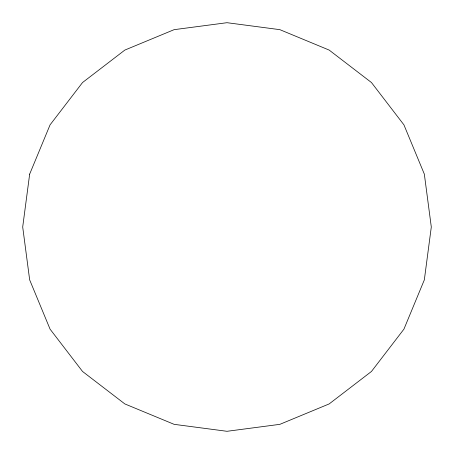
<?xml version="1.0" encoding="UTF-8"?>
<svg xmlns="http://www.w3.org/2000/svg" width="454" height="454" viewBox="0 0 454 454"><rect width="100%" height="100%" fill="white"/><g stroke="black" fill="none" stroke-linecap="round" stroke-linejoin="round"><path stroke-width="0.68" d="M29.663 174.126L22.7 227L29.663 279.874L50.071 329.15L82.537 371.463L124.85 403.929L174.126 424.337L227 431.3L279.874 424.337L329.15 403.929L371.463 371.463L403.929 329.15L424.337 279.874L431.3 227L424.337 174.126L403.929 124.85L371.463 82.537L329.15 50.071L279.874 29.663L227 22.7L174.126 29.663L124.85 50.071L82.537 82.537L50.071 124.85L29.663 174.126"/></g></svg>
